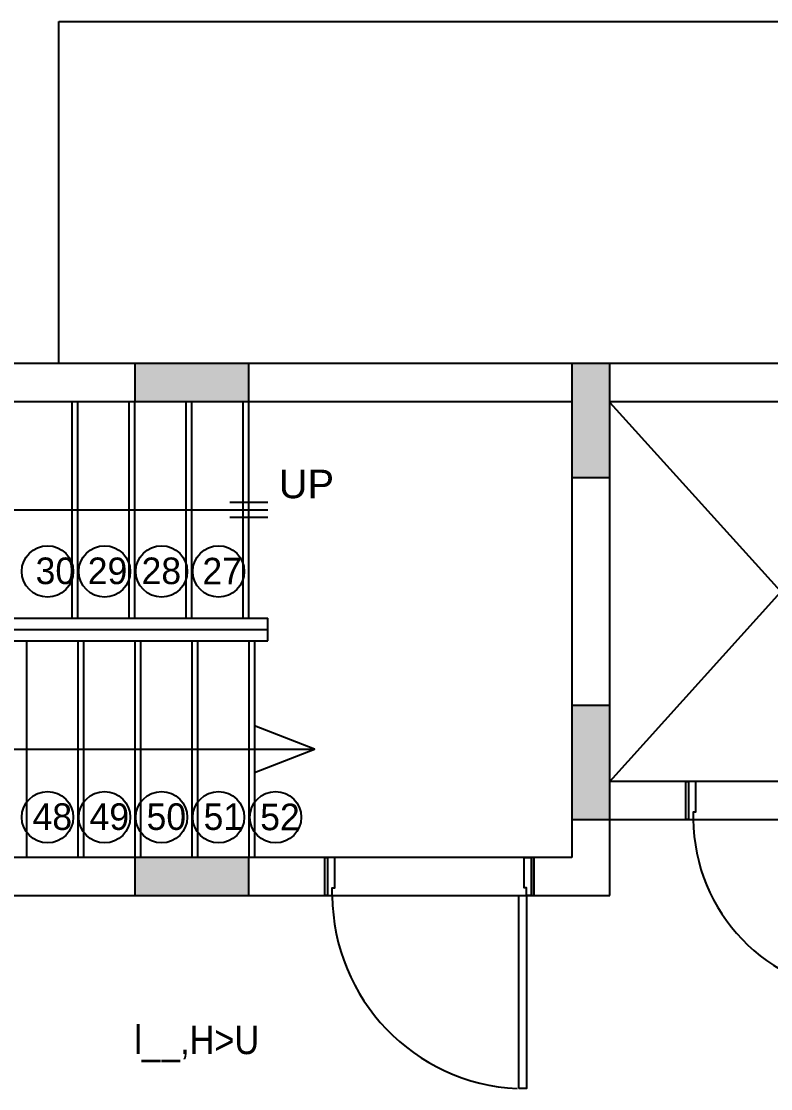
# Model space of a CAD drawing. Header units: metres. Extents: x -658 to -58, y -713 to -118.
# Drawn here: x -217.1 to -213.16, y -258 to -252.38 of the extents above; entities that cross this region are included whole.
import ezdxf

# ---------------------------------------------------------------- set-up
doc = ezdxf.new("R2010")
doc.units = ezdxf.units.M
doc.header["$LTSCALE"] = 100
doc.layers.add('plan', color=8, linetype='Continuous')
doc.styles.add('Arial', font='arial.ttf', dxfattribs={"height": 0.2})
doc.styles.add('style12', font='xarab.shx')
doc.styles.add('XARAB', font='xarab.shx')

# ---------------------------------------------------------------- blocks, each defined once
blk = doc.blocks.new('*U109')
for points in [[(79, 1016), (79, 100), (39, 100), (39, 1016)], [(0, -100), (14, -100), (14, 100), (0, 100)], [(1000, -100), (986, -100), (986, 100), (1000, 100)]]:
    blk.add_lwpolyline(points, close=True)
at = {"ltscale": 0.25}
for points in [[(1000, 100), (0, 100)], [(0, -100), (1000, -100)]]:
    blk.add_lwpolyline(points, dxfattribs=at)
at = {"flags": 128}
for points in [[(14, -100), (14, 100), (14, 100), (39, 100), (39, 60), (52, 60), (52, -100)], [(986, -100), (986, 100), (986, 100), (961, 100), (961, 60), (948, 60), (948, -100), (986, -100)]]:
    blk.add_lwpolyline(points, close=True, dxfattribs=at)
at = {"ltscale": 0.25}
blk.add_arc((38.1, 91.7), 923, 0.4032, 87.1892, dxfattribs=at)
blk = doc.blocks.new('*U103')
for points in [[(79, 1116), (79, 100), (39, 100), (39, 1116)], [(0, -100), (14, -100), (14, 100), (0, 100)], [(1100, -100), (1086, -100), (1086, 100), (1100, 100)]]:
    blk.add_lwpolyline(points, close=True)
at = {"ltscale": 0.25}
for points in [[(1100, 100), (0, 100)], [(0, -100), (1100, -100)]]:
    blk.add_lwpolyline(points, dxfattribs=at)
at = {"flags": 128}
for points in [[(14, -100), (14, 100), (14, 100), (39, 100), (39, 60), (52, 60), (52, -100)], [(1086, -100), (1086, 100), (1086, 100), (1061, 100), (1061, 60), (1048, 60), (1048, -100), (1086, -100)]]:
    blk.add_lwpolyline(points, close=True, dxfattribs=at)
at = {"ltscale": 0.25}
blk.add_arc((38, 94.6), 1023.1, 0.4032, 87.1892, dxfattribs=at)
blk = doc.blocks.new('TRF4R4R43TR43')
h = blk.add_hatch(color=256)
h.dxf.hatch_style = 1
h.paths.add_polyline_path([(-215.9055, -219.1551), (-215.9055, -218.9551), (-216.5055, -218.9551), (-216.5055, -219.1551)])
h = blk.add_hatch(color=256)
h.dxf.hatch_style = 1
h.paths.add_polyline_path([(-214.2055, -219.5551), (-214.0055, -219.5551), (-214.0055, -218.9551), (-214.2055, -218.9551)])
h = blk.add_hatch(color=256)
h.dxf.hatch_style = 1
h.paths.add_polyline_path([(-214.2055, -221.3551), (-214.0055, -221.3551), (-214.0055, -220.7551), (-214.2055, -220.7551)])
h = blk.add_hatch(color=256)
h.dxf.hatch_style = 1
h.paths.add_polyline_path([(-215.9055, -221.7551), (-215.9055, -221.5551), (-216.5055, -221.5551), (-216.5055, -221.7551)])
for points in [[(-215.9055, -219.1551), (-215.9055, -218.9551), (-216.5055, -218.9551), (-216.5055, -219.1551)], [(-214.2055, -219.5551), (-214.0055, -219.5551), (-214.0055, -218.9551), (-214.2055, -218.9551)], [(-214.2055, -221.3551), (-214.0055, -221.3551), (-214.0055, -220.7551), (-214.2055, -220.7551)], [(-215.9055, -221.7551), (-215.9055, -221.5551), (-216.5055, -221.5551), (-216.5055, -221.7551)]]:
    blk.add_lwpolyline(points, close=True)
blk = doc.blocks.new('A$C79349d3f')
at = {"layer": 'plan'}
for p, q in [((-28.7035, 21.1095), (-11.1028, 21.1095)), ((-28.7035, 19.3095), (-28.7035, 21.1095)), ((-23.6035, 19.3095), (-33.5035, 19.3095)), ((-32.6035, 19.1095), (-26.0035, 19.1095)), ((-28.6035, 17.9695), (-28.6035, 19.1095)), ((-28.3035, 17.9695), (-28.3035, 19.1095)), ((-28.0035, 17.9695), (-28.0035, 19.1095)), ((-27.7035, 17.9695), (-27.7035, 19.1095)), ((-26.0035, 19.1095), (-26.0035, 16.7095)), ((-25.8035, 19.1095), (-24.0035, 19.1095)), ((-25.8035, 17.1095), (-25.8035, 19.1095)), ((-32.0035, 18.5395), (-27.6035, 18.5395)), ((-27.8035, 18.5794), (-27.6035, 18.5794)), ((-27.8035, 18.4995), (-27.6035, 18.4995)), ((-31.4035, 17.9695), (-27.6035, 17.9695)), ((-27.6035, 17.9095), (-27.6035, 17.9695)), ((-31.4035, 17.9095), (-27.6035, 17.9095)), ((-31.4035, 17.8495), (-27.6035, 17.8495)), ((-28.6035, 17.8495), (-28.6035, 16.7095)), ((-28.3035, 17.8495), (-28.3035, 16.7095)), ((-28.0035, 17.8495), (-28.0035, 16.7095)), ((-27.7035, 17.8495), (-27.7035, 16.7095)), ((-32.0035, 17.2795), (-27.3591, 17.2795)), ((-25.4035, 17.1095), (-25.8035, 17.1095)), ((-25.4035, 16.9095), (-25.4035, 17.1095)), ((-25.8035, 16.9095), (-25.4035, 16.9095)), ((-25.8035, 16.5095), (-25.8035, 16.9095)), ((-27.3035, 16.7095), (-32.6035, 16.7095)), ((-27.3035, 16.5095), (-27.3035, 16.7095)), ((-26.0035, 16.7095), (-26.2035, 16.7095)), ((-26.2035, 16.7095), (-26.2035, 16.5095)), ((-32.6035, 16.5095), (-27.3035, 16.5095)), ((-26.2035, 16.5095), (-25.8035, 16.5095))]:
    blk.add_line(p, q, dxfattribs=at)
at = {"layer": 'plan', "ltscale": 0.4}
for p, q in [((-28.6335, 17.9695), (-28.6335, 19.1095)), ((-28.3335, 17.9695), (-28.3335, 19.1095)), ((-28.0335, 17.9695), (-28.0335, 19.1095)), ((-27.7335, 17.9695), (-27.7335, 19.1095)), ((-28.8735, 17.8495), (-28.8735, 16.7095)), ((-28.5735, 17.8495), (-28.5735, 16.7095)), ((-28.2735, 17.8495), (-28.2735, 16.7095)), ((-27.9735, 17.8495), (-27.9735, 16.7095)), ((-27.6735, 17.8495), (-27.6735, 16.7095))]:
    blk.add_line(p, q, dxfattribs=at)
at = {"layer": 'plan', "ltscale": 0.5}
for p, q in [((-25.8035, 17.1095), (-24.0035, 19.1095)), ((-25.8035, 19.1041), (-24.0035, 17.1095))]:
    blk.add_line(p, q, dxfattribs=at)
at = {"layer": 'plan', "ltscale": 0.0004}
blk.add_line((-27.6035, 17.8495), (-27.6035, 17.9095), dxfattribs=at)
at = {"layer": 'plan'}
blk.add_lwpolyline([(-27.6735, 17.1566), (-27.3591, 17.2795), (-27.6735, 17.4024)], close=True, dxfattribs=at)
at = {"layer": 'plan', "ltscale": 0.03}
for centre in [(-28.7633, 18.2148), (-28.4633, 18.2148), (-28.1633, 18.2148), (-27.8633, 18.2148), (-28.7633, 16.9213), (-28.4633, 16.9213), (-28.1633, 16.9213), (-27.8633, 16.9213), (-27.5633, 16.9213)]:
    blk.add_circle(centre, 0.1354, dxfattribs=at)
at = {"layer": 'plan'}
blk.add_blockref('TRF4R4R43TR43', (188.202, 238.2646), dxfattribs=at)
at = {"layer": 'plan', "xscale": 0.001, "yscale": 0.001, "zscale": 0.001, "rotation": 180}
for name, p in [('*U109', (-24.4035, 17.0095)), ('*U103', (-26.2035, 16.6095))]:
    blk.add_blockref(name, p, dxfattribs=at)
at = {"layer": 'plan', "style": 'XARAB'}
for s, p in [('30', (-28.826, 18.148)), ('29', (-28.5517, 18.148)), ('28', (-28.2685, 18.148)), ('27', (-27.9483, 18.1464)), ('48', (-28.8421, 16.8545)), ('49', (-28.5421, 16.8545)), ('50', (-28.2421, 16.8545)), ('51', (-27.9421, 16.8545)), ('52', (-27.6441, 16.853))]:
    blk.add_text(s, height=0.14, dxfattribs=at).set_placement(p)
at = {"layer": 'plan', "style": 'style12', "width": 0.9}
blk.add_text('l__,H>U', height=0.15, dxfattribs=at).set_placement((-28.3065, 15.6748))
at = {"layer": 'plan', "insert": (-27.5463, 18.75), "char_height": 0.15, "width": 0.434395, "attachment_point": 1, "line_spacing_factor": 0.941778, "style": 'Arial'}
blk.add_mtext('UP', dxfattribs=at)

msp = doc.modelspace()

# ---------------------------------------------------------------- block references
at = {"layer": 'plan'}
msp.add_blockref('A$C79349d3f', (-188.202, -273.4915), dxfattribs=at)

doc.saveas('drawing.dxf')
